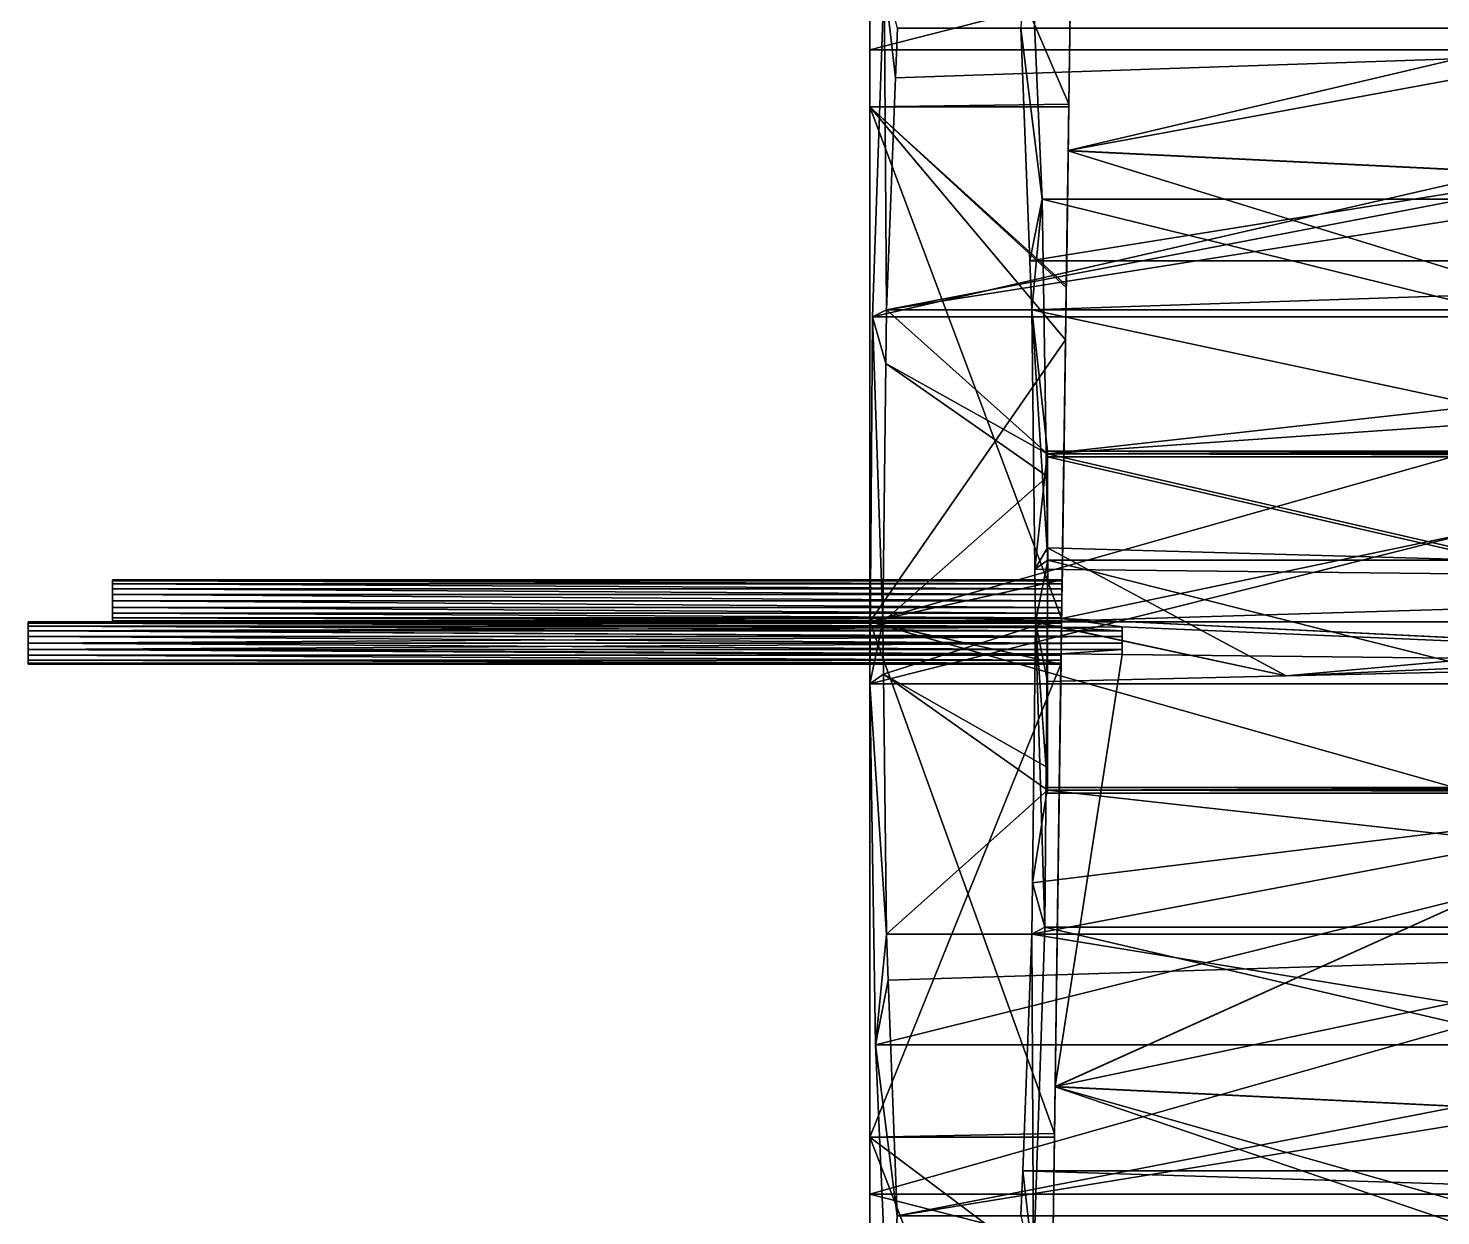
# Model space of a CAD drawing. Header units: metres. Extents: x -8.5 to 13.1, y -13 to 9.
# Drawn here: x -8 to 0.39, y -5.53 to 1.53 of the extents above; entities that cross this region are included whole.
import ezdxf

# ---------------------------------------------------------------- set-up
doc = ezdxf.new("R2010")
doc.units = ezdxf.units.M

msp = doc.modelspace()

# ---------------------------------------------------------------- linework, layer by layer
at = {"layer": 'STL2DXF'}
for points in [[(-3, 1.399, 3.538), (9, 4.466, 5.101), (9, 1.399, 3.538)], [(9, 4.466, 5.101), (-3, 1.399, 3.538), (-3, 4.466, 5.101)], [(9, 1.399, 24.462), (-3, 4.466, 22.899), (-3, 1.399, 24.462)], [(-3, 3.821, 5.989), (-3, 4.466, 5.101), (-3, 1.06, 4.582)], [(-3, 1.399, 3.538), (-3, 1.06, 4.582), (-3, 4.466, 5.101)], [(-3, 1.06, 23.418), (-3, 4.466, 22.899), (-3, 3.821, 22.011)], [(-3, 4.466, 22.899), (-3, 1.06, 23.418), (-3, 1.399, 24.462)], [(-3, 4.466, 22.899), (9, 1.399, 24.462), (9, 4.466, 22.899)], [(-3, 1.06, 4.582), (-1.8165, 1.0761, 4.5902), (-3, 3.821, 5.989)], [(-1.7781, 3.821, 5.989), (-3, 3.821, 5.989), (-1.8165, 1.0761, 4.5902)], [(-1.7781, 3.821, 22.011), (-1.8165, 1.0761, 23.4098), (-3, 3.821, 22.011)], [(-3, 1.06, 23.418), (-3, 3.821, 22.011), (-1.8165, 1.0761, 23.4098)], [(-1.8204, 0.8009, 5.438), (-1.7853, 3.3099, 6.717), (-1.7781, 3.821, 5.989)], [(-1.8204, 0.8009, 5.438), (-1.7781, 3.821, 5.989), (-1.8165, 1.0761, 4.5902)], [(-1.8204, 0.8009, 22.562), (-1.7781, 3.821, 22.011), (-1.7853, 3.3099, 21.283)], [(-1.7781, 3.821, 22.011), (-1.8204, 0.8009, 22.562), (-1.8165, 1.0761, 23.4098)], [(8.9338, 2.7861, 6.717), (-1.7853, 3.3099, 6.717), (-1.8204, 0.8009, 5.438)], [(-1.8204, 0.8009, 22.562), (-1.7853, 3.3099, 21.283), (7, 2.8806, 21.283)], [(7, 2.8806, 21.283), (8.8987, 0.2777, 22.5617), (-1.8204, 0.8009, 22.562)], [(8.8985, 0.2771, 5.438), (8.9338, 2.7861, 6.717), (-1.8204, 0.8009, 5.438)], [(-2.059, 2.411, 19.48), (-2.1016, 1.528, 18.916), (-1.976, 0.512, 20.576)], [(6.69, 0.512, 20.542), (-2.059, 2.411, 19.48), (-1.976, 0.512, 20.576)], [(6.69, 0.512, 20.542), (6.607, 2.411, 19.445), (-2.059, 2.411, 19.48)], [(-2.915, 1.818, 8.156), (-2.983, -0.186, 7.264), (-2.9005, -0.1445, 8.3532)], [(-2.983, -0.186, 7.264), (-2.915, 1.818, 8.156), (5.75, 1.818, 8.121)], [(-2.983, -0.186, 7.264), (5.75, 1.818, 8.121), (5.683, -0.186, 7.229)], [(-2.8471, 1.2338, 9.0552), (-2.8357, 1.528, 9.205), (-2.915, 1.818, 8.156)], [(-2.8471, 1.2338, 9.0552), (-2.915, 1.818, 8.156), (-2.9005, -0.1445, 8.3532)], [(5.8295, 1.5275, 9.1708), (-2.9005, -0.1445, 8.3532), (5.8181, 1.2335, 9.0209)], [(-2.9005, -0.1445, 8.3532), (5.8295, 1.5275, 9.1708), (-2.8471, 1.2338, 9.0552)], [(-2.8357, 1.528, 9.205), (-2.8471, 1.2338, 9.0552), (5.8295, 1.5275, 9.1708)], [(5.8295, 1.528, 9.171), (-2.8357, 1.528, 9.205), (5.8295, 1.5275, 9.1708)], [(-2.1016, 1.528, 18.916), (6.5643, 1.528, 18.881), (-2.0483, 0.1453, 19.621)], [(-2.0483, 0.1453, 19.621), (-1.976, 0.512, 20.576), (-2.1016, 1.528, 18.916)], [(6.6177, 0.145, 19.5861), (-2.0483, 0.1453, 19.621), (6.5643, 1.528, 18.881)], [(9, 1.399, 3.538), (9, -2, 3), (-3, -2, 3)], [(9, 1.399, 3.538), (-3, -2, 3), (-3, 1.399, 3.538)], [(9, -2, 25), (9, 1.399, 24.462), (-3, -2, 25)], [(-3, 1.399, 24.462), (-3, -2, 25), (9, 1.399, 24.462)], [(-3, 1.399, 3.538), (-3, -2, 3), (-3, 1.06, 4.582)], [(-3, 1.06, 23.418), (-3, -2, 23.903), (-3, 1.399, 24.462)], [(-3, -2, 25), (-3, 1.399, 24.462), (-3, -2, 23.903)], [(5.8181, 1.2335, 9.0209), (-2.9005, -0.1445, 8.3532), (5.7653, -0.145, 8.318)], [(-3, 1.06, 4.582), (-1.8167, 1.06, 4.582), (-1.8165, 1.0761, 4.5902)], [(-1.8167, 1.06, 23.418), (-3, 1.06, 23.418), (-1.8165, 1.0761, 23.4098)], [(-1.8167, 1.06, 4.582), (-3, 1.06, 4.582), (-1.86, -1.98, 4.1012)], [(-1.86, -1.98, 4.1012), (-3, 1.06, 4.582), (-3, -2, 4.098)], [(-1.8167, 1.06, 23.418), (-1.8318, 0, 23.586), (-3, 1.06, 23.418)], [(-1.8364, -0.3227, 23.6372), (-3, 1.06, 23.418), (-1.832, -0.012, 23.5879)], [(-1.832, -0.012, 23.5879), (-3, 1.06, 23.418), (-1.8318, 0, 23.586)], [(-3, 1.06, 23.418), (-1.8364, -0.3227, 23.6372), (-3, -2, 23.903)], [(-3, -2, 4.098), (-3, 1.06, 4.582), (-3, -2, 3)], [(-1.86, -1.9796, 4.9981), (-1.8204, 0.8008, 5.438), (-1.8167, 1.06, 4.582)], [(-1.86, -1.98, 4.1012), (-1.86, -1.9796, 4.9981), (-1.8167, 1.06, 4.582)], [(-1.8167, 1.06, 23.418), (-1.8204, 0.8002, 22.5621), (-1.8318, 0, 23.586)], [(-1.8204, 0.8008, 5.438), (-1.8204, 0.8009, 5.438), (-1.8165, 1.0761, 4.5902)], [(-1.8165, 1.0761, 4.5902), (-1.8167, 1.06, 4.582), (-1.8204, 0.8008, 5.438)], [(-1.8204, 0.8008, 22.562), (-1.8165, 1.0761, 23.4098), (-1.8204, 0.8009, 22.562)], [(-1.8165, 1.0761, 23.4098), (-1.8204, 0.8008, 22.562), (-1.8167, 1.06, 23.418)], [(-1.8204, 0.8008, 22.562), (-1.8204, 0.8002, 22.5621), (-1.8167, 1.06, 23.418)], [(-1.8204, 0.8008, 5.438), (-1.86, -1.9796, 4.9981), (8.8985, 0.2771, 5.438)], [(-1.8204, 0.8002, 22.5621), (8.86, -2.5024, 23.0029), (-1.86, -1.98, 23.003)], [(-1.8204, 0.8002, 22.5621), (-1.86, -1.98, 23.003), (-1.8585, -1.875, 23)], [(-1.8585, -1.875, 23), (-1.8579, -1.836, 23.006), (-1.8204, 0.8002, 22.5621)], [(-1.8579, -1.836, 23.006), (-1.8575, -1.802, 23.024), (-1.8204, 0.8002, 22.5621)], [(-1.8204, 0.8002, 22.5621), (-1.8575, -1.802, 23.024), (-1.8571, -1.774, 23.052)], [(-1.8204, 0.8002, 22.5621), (-1.8571, -1.774, 23.052), (-1.8568, -1.756, 23.086)], [(-1.8204, 0.8002, 22.5621), (-1.8568, -1.756, 23.086), (-1.8567, -1.75, 23.125)], [(-1.8204, 0.8002, 22.5621), (-1.8567, -1.75, 23.125), (-1.8364, -0.3227, 23.6372)], [(-1.8364, -0.3227, 23.6372), (-1.832, -0.012, 23.5879), (-1.8204, 0.8002, 22.5621)], [(-1.8318, 0, 23.586), (-1.8204, 0.8002, 22.5621), (-1.832, -0.012, 23.5879)], [(-1.8204, 0.8009, 5.438), (-1.8204, 0.8008, 5.438), (8.8985, 0.2771, 5.438)], [(8.8987, 0.2771, 22.562), (-1.8204, 0.8009, 22.562), (8.8987, 0.2777, 22.5617)], [(-1.8204, 0.8009, 22.562), (8.8987, 0.2771, 22.562), (-1.8204, 0.8008, 22.562)], [(-1.8204, 0.8008, 22.562), (8.8987, 0.2771, 22.562), (-1.8204, 0.8002, 22.5621)], [(8.86, -2.5024, 23.0029), (-1.8204, 0.8002, 22.5621), (8.8987, 0.2771, 22.562)], [(-2.037, -0.145, 19.769), (-1.976, 0.512, 20.576), (-2.0483, 0.1453, 19.621)], [(-1.941, -1.633, 21.032), (-1.976, 0.512, 20.576), (-2.037, -0.1454, 19.7691)], [(-2.037, -0.145, 19.769), (-2.037, -0.1454, 19.7691), (-1.976, 0.512, 20.576)], [(-1.976, 0.512, 20.576), (6.724, -1.633, 20.997), (6.69, 0.512, 20.542)], [(6.724, -1.633, 20.997), (-1.976, 0.512, 20.576), (-1.941, -1.633, 21.032)], [(8.8987, 0.2765, 5.4379), (8.8985, 0.2771, 5.438), (-1.86, -1.9796, 4.9981)], [(8.8987, 0.2765, 5.4379), (-1.86, -1.9796, 4.9981), (3.6743, -2.25, 4.998)], [(-2.037, -0.145, 19.769), (-2.0483, 0.1453, 19.621), (6.6177, 0.145, 19.5861)], [(6.6288, -0.145, 19.734), (-2.037, -0.145, 19.769), (6.6177, 0.145, 19.5861)], [(-2.9006, -0.145, 8.353), (-2.9005, -0.1445, 8.3532), (-2.983, -0.186, 7.264)], [(-2.9006, -0.145, 8.353), (-2.983, -0.186, 7.264), (-2.9045, -0.4643, 8.3024)], [(-2.9045, -0.4643, 8.3024), (-1.943, -1, 8.2136), (-2.9006, -0.145, 8.353)], [(-2.9006, -0.145, 8.353), (5.7653, -0.145, 8.318), (-2.9005, -0.1445, 8.3532)], [(-2.9006, -0.145, 8.353), (-1.943, -1, 8.2136), (5.7653, -0.145, 8.318)], [(-2.037, -0.145, 19.769), (1.8953, -0.9846, 19.8862), (-2.037, -0.1454, 19.7691)], [(-2.037, -0.145, 19.769), (6.6288, -0.145, 19.734), (1.8953, -0.9846, 19.8862)], [(-2.0182, -1.6865, 20.0125), (-1.941, -1.633, 21.032), (-2.037, -0.1454, 19.7691)], [(-2.037, -0.1454, 19.7691), (1.8953, -0.9846, 19.8862), (-1.943, -0.9844, 19.9012)], [(-2.037, -0.1454, 19.7691), (-1.943, -0.9844, 19.9012), (-2.0182, -1.6865, 20.0125)], [(5.7615, -0.4642, 8.2674), (5.7653, -0.145, 8.318), (-1.943, -1, 8.2136)], [(-2.983, -0.186, 7.264), (-3, -2.367, 7.034), (-2.9226, -2, 8.059)], [(-2.983, -0.186, 7.264), (5.683, -0.186, 7.229), (-3, -2.367, 7.034)], [(5.683, -0.186, 7.229), (5.665, -2.367, 7), (-3, -2.367, 7.034)], [(-2.983, -0.186, 7.264), (-2.9226, -2, 8.059), (-2.9045, -0.4643, 8.3024)], [(-3, -2, 23.903), (-1.8364, -0.3227, 23.6372), (-1.8567, -1.75, 23.8634)], [(-1.8567, -1.75, 23.8634), (-1.8364, -0.3227, 23.6372), (-1.8575, -1.802, 23.226)], [(-1.8575, -1.802, 23.226), (-1.8364, -0.3227, 23.6372), (-1.8571, -1.774, 23.198)], [(-1.8571, -1.774, 23.198), (-1.8364, -0.3227, 23.6372), (-1.8568, -1.756, 23.164)], [(-1.8568, -1.756, 23.164), (-1.8364, -0.3227, 23.6372), (-1.8567, -1.75, 23.125)], [(-2.9045, -0.4643, 8.3024), (-2.9226, -2, 8.059), (-1.943, -1.1361, 8.192)], [(-1.943, -1, 8.2136), (-2.9045, -0.4643, 8.3024), (-1.943, -1.1361, 8.192)], [(5.7542, -1, 8.1825), (5.7615, -0.4642, 8.2674), (-1.943, -1, 8.2136)], [(-1.943, -1.5594, 19.9921), (-2.0182, -1.6865, 20.0125), (-1.943, -0.9844, 19.9012)], [(-1.943, -0.9844, 19.9012), (-1.943, -1, 18.983), (-1.943, -1.5594, 19.9921)], [(-1.943, -0.9844, 19.9012), (1.8953, -0.9846, 19.8862), (-1.943, -1, 18.983)], [(6.724, -1, 18.983), (-1.943, -1, 18.983), (1.8953, -0.9846, 19.8862)], [(-1.943, -1, 18.983), (-1.943, -1.018, 17.983), (-1.943, -3.017, 18.018)], [(-1.943, -1, 18.983), (-1.943, -3.017, 18.018), (-1.943, -3, 19.017)], [(-1.943, -3, 19.017), (-1.943, -2.3527, 20.006), (-1.943, -1, 18.983)], [(-1.943, -1.5594, 19.9921), (-1.943, -1, 18.983), (-1.943, -2.3527, 20.006)], [(-1.943, -1.018, 17.983), (-1.943, -1, 18.983), (6.724, -1.018, 17.983)], [(6.724, -1, 18.983), (6.724, -1.018, 17.983), (-1.943, -1, 18.983)], [(6.724, -1, 10), (-1.943, -1, 10), (6.724, -3, 10)], [(6.724, -1, 10), (6.724, -1, 9), (-1.943, -1, 10)], [(-1.943, -1, 8.2136), (-1.943, -1, 9), (5.7542, -1, 8.1825)], [(6.724, -3, 10), (-1.943, -1, 10), (-1.943, -3, 10)], [(6.724, -1, 9), (-1.943, -1, 9), (-1.943, -1, 10)], [(-1.943, -1, 10), (-1.943, -1, 9), (-1.943, -3, 9)], [(-1.943, -1, 10), (-1.943, -3, 9), (-1.943, -3, 10)], [(-1.943, -1.1361, 8.192), (-1.943, -2, 8.055), (-1.943, -1, 9)], [(-1.943, -1, 8.2136), (-1.943, -1.1361, 8.192), (-1.943, -1, 9)], [(-1.943, -3, 9), (-1.943, -1, 9), (-1.943, -2, 8.055)], [(6.724, -1, 9), (5.7542, -1, 8.1825), (-1.943, -1, 9)], [(-1.943, -1.018, 17.983), (6.724, -1.018, 17.983), (6.724, -3.017, 18.018)], [(-1.943, -3.017, 18.018), (-1.943, -1.018, 17.983), (6.724, -3.017, 18.018)], [(-1.943, -2, 8.055), (-1.943, -1.1361, 8.192), (-2.9226, -2, 8.059)], [(-2.0182, -1.6865, 20.0125), (-1.943, -1.5594, 19.9921), (5.5712, -1.7691, 19.9958)], [(5.5712, -1.7691, 19.9958), (-1.943, -1.5594, 19.9921), (-0.525, -2.32, 20.0054)], [(-1.943, -2.3527, 20.006), (-0.525, -2.32, 20.0054), (-1.943, -1.5594, 19.9921)], [(-1.941, -1.633, 21.032), (-2.0182, -1.6865, 20.0125), (-2.0146, -2, 20.062)], [(-1.941, -1.633, 21.032), (-2.0146, -2, 20.062), (-2.0146, -2.0005, 20.0619)], [(-1.941, -1.633, 21.032), (-2.0146, -2.0005, 20.0619), (-1.959, -3.814, 20.803)], [(-1.941, -1.633, 21.032), (-1.959, -3.814, 20.803), (6.707, -3.814, 20.768)], [(-1.941, -1.633, 21.032), (6.707, -3.814, 20.768), (6.724, -1.633, 20.997)], [(-7.5, -1.976, 23.052), (-7.5, -1.756, 23.164), (-7.5, -1.75, 23.125)], [(-7.5, -1.976, 23.052), (-7.5, -1.75, 23.125), (-7.5, -1.756, 23.086)], [(-1.8568, -1.756, 23.164), (-7.5, -1.75, 23.125), (-7.5, -1.756, 23.164)], [(-7.5, -1.756, 23.086), (-7.5, -1.75, 23.125), (-1.8568, -1.756, 23.086)], [(-1.8567, -1.75, 23.125), (-1.8568, -1.756, 23.086), (-7.5, -1.75, 23.125)], [(-7.5, -1.75, 23.125), (-1.8568, -1.756, 23.164), (-1.8567, -1.75, 23.125)], [(-7.5, -1.976, 23.052), (-7.5, -1.774, 23.198), (-7.5, -1.756, 23.164)], [(-7.5, -1.976, 23.052), (-7.5, -1.756, 23.086), (-7.5, -1.774, 23.052)], [(-7.5, -1.774, 23.198), (-1.8571, -1.774, 23.198), (-7.5, -1.756, 23.164)], [(-1.8568, -1.756, 23.086), (-1.8571, -1.774, 23.052), (-7.5, -1.756, 23.086)], [(-1.8568, -1.756, 23.164), (-7.5, -1.756, 23.164), (-1.8571, -1.774, 23.198)], [(-1.8571, -1.774, 23.052), (-7.5, -1.774, 23.052), (-7.5, -1.756, 23.086)], [(-1.8567, -1.75, 23.8634), (-1.86, -1.98, 23.8998), (-3, -2, 23.903)], [(-2.0182, -1.6865, 20.0125), (5.5712, -1.7691, 19.9958), (-2.0146, -2, 20.062)], [(-1.86, -1.98, 23.8998), (-1.8567, -1.75, 23.8634), (-1.8585, -1.875, 23.25)], [(-1.8579, -1.836, 23.244), (-1.8585, -1.875, 23.25), (-1.8567, -1.75, 23.8634)], [(-1.8579, -1.836, 23.244), (-1.8567, -1.75, 23.8634), (-1.8575, -1.802, 23.226)], [(-7.5, -1.976, 23.052), (-7.5, -1.774, 23.052), (-7.5, -1.802, 23.024)], [(-7.5, -1.802, 23.226), (-7.5, -1.774, 23.198), (-7.5, -1.976, 23.052)], [(-7.5, -1.802, 23.226), (-1.8575, -1.802, 23.226), (-7.5, -1.774, 23.198)], [(-7.5, -1.802, 23.024), (-7.5, -1.774, 23.052), (-1.8575, -1.802, 23.024)], [(-7.5, -1.774, 23.052), (-1.8571, -1.774, 23.052), (-1.8575, -1.802, 23.024)], [(-1.8571, -1.774, 23.198), (-7.5, -1.774, 23.198), (-1.8575, -1.802, 23.226)], [(-7.5, -1.976, 23.052), (-7.5, -1.836, 23.244), (-7.5, -1.802, 23.226)], [(-7.5, -1.836, 23.006), (-7.5, -1.875, 23), (-7.5, -1.802, 23.024)], [(-7.5, -1.802, 23.024), (-7.5, -1.875, 23), (-7.5, -1.914, 23.006)], [(-7.5, -1.802, 23.024), (-7.5, -1.914, 23.006), (-7.5, -1.948, 23.024)], [(-7.5, -1.802, 23.024), (-7.5, -1.948, 23.024), (-7.5, -1.976, 23.052)], [(-1.8575, -1.802, 23.024), (-1.8579, -1.836, 23.006), (-7.5, -1.802, 23.024)], [(-1.8575, -1.802, 23.226), (-7.5, -1.802, 23.226), (-1.8579, -1.836, 23.244)], [(-7.5, -1.836, 23.244), (-1.8579, -1.836, 23.244), (-7.5, -1.802, 23.226)], [(-7.5, -1.836, 23.006), (-7.5, -1.802, 23.024), (-1.8579, -1.836, 23.006)], [(-7.5, -1.976, 23.052), (-7.5, -1.875, 23.25), (-7.5, -1.836, 23.244)], [(-7.5, -1.875, 23.25), (-1.8585, -1.875, 23.25), (-7.5, -1.836, 23.244)], [(-7.5, -1.875, 23), (-7.5, -1.836, 23.006), (-1.8585, -1.875, 23)], [(-1.8579, -1.836, 23.244), (-7.5, -1.836, 23.244), (-1.8585, -1.875, 23.25)], [(-1.8579, -1.836, 23.006), (-1.8585, -1.875, 23), (-7.5, -1.836, 23.006)], [(-2.0146, -2, 20.062), (5.5712, -1.7691, 19.9958), (6.6508, -2, 20.028)], [(-0.525, -2.32, 20.0054), (6.6487, -2.1602, 20.0026), (5.5712, -1.7691, 19.9958)], [(-7.5, -1.976, 23.052), (-7.5, -1.914, 23.244), (-7.5, -1.875, 23.25)], [(-1.8585, -1.875, 23.25), (-7.5, -1.875, 23.25), (-1.8591, -1.914, 23.244)], [(-1.8591, -1.914, 23.244), (-7.5, -1.875, 23.25), (-7.5, -1.914, 23.244)], [(-1.8591, -1.914, 23.006), (-7.5, -1.914, 23.006), (-7.5, -1.875, 23)], [(-1.8585, -1.875, 23), (-1.8591, -1.914, 23.006), (-7.5, -1.875, 23)], [(-7.5, -1.976, 23.052), (-7.5, -1.948, 23.226), (-7.5, -1.914, 23.244)], [(-1.8595, -1.948, 23.226), (-7.5, -1.914, 23.244), (-7.5, -1.948, 23.226)], [(-7.5, -1.914, 23.244), (-1.8595, -1.948, 23.226), (-1.8591, -1.914, 23.244)], [(-7.5, -1.948, 23.024), (-7.5, -1.914, 23.006), (-1.8595, -1.948, 23.024)], [(-1.8591, -1.914, 23.006), (-1.8595, -1.948, 23.024), (-7.5, -1.914, 23.006)], [(-1.8585, -1.875, 23.25), (-1.8591, -1.914, 23.244), (-1.86, -1.98, 23.8998)], [(-1.8591, -1.914, 23.006), (-1.8585, -1.875, 23), (-1.86, -1.98, 23.003)], [(-1.8591, -1.914, 23.244), (-1.8595, -1.948, 23.226), (-1.86, -1.98, 23.8998)], [(-1.8591, -1.914, 23.006), (-1.86, -1.98, 23.003), (-1.8595, -1.948, 23.024)], [(-8, -2.244, 4.886), (-8, -2.006, 4.964), (-8, -2, 4.925)], [(-8, -2.244, 4.886), (-8, -2, 4.925), (-8, -2.006, 4.886)], [(-1.8604, -2.006, 4.964), (-8, -2, 4.925), (-8, -2.006, 4.964)], [(-8, -2, 4.925), (-1.8604, -2.006, 4.964), (-1.8603, -2, 4.925)], [(-8, -2, 4.925), (-1.8603, -2, 4.925), (-1.8604, -2.006, 4.886)], [(-8, -2.006, 4.886), (-8, -2, 4.925), (-1.8604, -2.006, 4.886)], [(-8, -2.244, 4.886), (-8, -2.024, 4.998), (-8, -2.006, 4.964)], [(-8, -2.244, 4.886), (-8, -2.006, 4.886), (-8, -2.024, 4.852)], [(-8, -2.024, 4.998), (-1.8606, -2.024, 4.998), (-8, -2.006, 4.964)], [(-8, -2.024, 4.852), (-8, -2.006, 4.886), (-1.8606, -2.024, 4.852)], [(-1.8604, -2.006, 4.886), (-1.8606, -2.024, 4.852), (-8, -2.006, 4.886)], [(-1.8604, -2.006, 4.964), (-8, -2.006, 4.964), (-1.8606, -2.024, 4.998)], [(-7.5, -1.976, 23.052), (-7.5, -1.976, 23.198), (-7.5, -1.948, 23.226)], [(-1.8595, -1.948, 23.226), (-7.5, -1.948, 23.226), (-1.8599, -1.976, 23.198)], [(-7.5, -1.976, 23.198), (-1.8599, -1.976, 23.198), (-7.5, -1.948, 23.226)], [(-7.5, -1.976, 23.052), (-7.5, -1.948, 23.024), (-1.8599, -1.976, 23.052)], [(-1.8595, -1.948, 23.024), (-1.8599, -1.976, 23.052), (-7.5, -1.948, 23.024)], [(-7.5, -1.994, 23.086), (-7.5, -2, 23.125), (-7.5, -1.976, 23.052)], [(-7.5, -2, 23.125), (-7.5, -1.994, 23.164), (-7.5, -1.976, 23.052)], [(-7.5, -1.976, 23.052), (-7.5, -1.994, 23.164), (-7.5, -1.976, 23.198)], [(-1.8599, -1.976, 23.198), (-7.5, -1.976, 23.198), (-1.86, -1.98, 23.1904)], [(-1.8599, -1.976, 23.052), (-1.86, -1.98, 23.0596), (-7.5, -1.976, 23.052)], [(-7.5, -1.976, 23.052), (-1.86, -1.98, 23.0596), (-1.8602, -1.994, 23.086)], [(-1.86, -1.98, 23.1904), (-7.5, -1.976, 23.198), (-1.8602, -1.994, 23.164)], [(-7.5, -1.994, 23.164), (-1.8602, -1.994, 23.164), (-7.5, -1.976, 23.198)], [(-1.8602, -1.994, 23.086), (-7.5, -1.994, 23.086), (-7.5, -1.976, 23.052)], [(-7.5, -2, 23.125), (-7.5, -1.994, 23.086), (-1.8603, -2, 23.125)], [(-1.8603, -2, 23.125), (-7.5, -1.994, 23.164), (-7.5, -2, 23.125)], [(-1.8602, -1.994, 23.086), (-1.8603, -2, 23.125), (-7.5, -1.994, 23.086)], [(-1.8602, -1.994, 23.164), (-7.5, -1.994, 23.164), (-1.8603, -2, 23.125)], [(-3, -2, 4.098), (-1.8603, -2, 4.098), (-1.86, -1.98, 4.1012)], [(-1.8603, -2, 23.903), (-3, -2, 23.903), (-1.86, -1.98, 23.8998)], [(-3, -2, 4.098), (-3, -5.06, 4.582), (-1.8638, -2.25, 4.1375)], [(-3, -2, 3), (9, -5.399, 3.538), (-3, -5.399, 3.538)], [(9, -5.399, 3.538), (-3, -2, 3), (9, -2, 3)], [(-1.8603, -2, 4.098), (-3, -2, 4.098), (-1.8638, -2.25, 4.1375)], [(-1.8603, -2, 23.903), (-1.9026, -5.0398, 23.4212), (-3, -2, 23.903)], [(9, -2, 25), (-3, -2, 25), (-3, -5.399, 24.462)], [(-3, -5.06, 23.418), (-3, -2, 23.903), (-1.9026, -5.0398, 23.4212)], [(-3, -5.399, 3.538), (-3, -5.06, 4.582), (-3, -2, 3)], [(-3, -2, 4.098), (-3, -2, 3), (-3, -5.06, 4.582)], [(-3, -2, 23.903), (-3, -5.06, 23.418), (-3, -5.399, 24.462)], [(-3, -5.399, 24.462), (-3, -2, 25), (-3, -2, 23.903)], [(-3, -5.399, 24.462), (9, -5.399, 24.462), (9, -2, 25)], [(-2.9188, -2.3107, 8.1082), (-2.9226, -2, 8.059), (-3, -2.367, 7.034)], [(-2.9188, -2.3107, 8.1082), (-1.943, -2, 8.055), (-2.9226, -2, 8.059)], [(-1.943, -2, 8.055), (-2.9188, -2.3107, 8.1082), (-1.943, -2.8639, 8.192)], [(-2.0336, -3.5499, 19.8172), (-1.959, -3.814, 20.803), (-2.0146, -2.0005, 20.0619)], [(-2.0336, -3.5499, 19.8172), (-2.0146, -2.0005, 20.0619), (-1.943, -2.984, 19.9062)], [(-2.0146, -2.0005, 20.0619), (-2.0146, -2, 20.062), (-0.525, -2.32, 20.0054)], [(-2.0146, -2, 20.062), (6.6508, -2, 20.028), (-0.525, -2.32, 20.0054)], [(-1.943, -2.984, 19.9062), (-2.0146, -2.0005, 20.0619), (-1.943, -2.3527, 20.006)], [(-2.0146, -2.0005, 20.0619), (-0.525, -2.32, 20.0054), (-1.943, -2.3527, 20.006)], [(-1.943, -2.8639, 8.192), (-1.943, -3, 9), (-1.943, -2, 8.055)], [(-1.86, -1.98, 23.0596), (-1.86, -1.98, 23.04), (-1.9026, -5.0398, 23.4212)], [(-1.8602, -1.994, 23.164), (-1.9026, -5.0398, 23.4212), (-1.86, -1.98, 23.1904)], [(-1.9026, -5.0398, 23.4212), (-1.8603, -2, 23.903), (-1.86, -1.98, 23.1904)], [(-1.86, -1.98, 23.0596), (-1.9026, -5.0398, 23.4212), (-1.8602, -1.994, 23.086)], [(-1.86, -1.98, 23.04), (-1.86, -1.9801, 23.003), (-1.9026, -5.0398, 23.4212)], [(-1.8987, -4.7608, 22.562), (-1.9026, -5.0398, 23.4212), (-1.86, -1.9801, 23.003)], [(-1.8603, -2, 23.125), (-1.9026, -5.0398, 23.4212), (-1.8602, -1.994, 23.164)], [(-1.8602, -1.994, 23.086), (-1.9026, -5.0398, 23.4212), (-1.8603, -2, 23.125)], [(-1.8987, -4.7608, 22.562), (-1.86, -1.9801, 23.003), (8.86, -2.503, 23.003)], [(-1.8603, -2, 4.098), (-1.8638, -2.25, 4.1375), (-1.862, -2.125, 4.8)], [(-1.862, -2.125, 4.8), (-1.8615, -2.086, 4.806), (-1.8603, -2, 4.098)], [(-1.86, -1.98, 4.1012), (-1.8603, -2, 4.098), (-1.8615, -2.086, 4.806)], [(-1.86, -1.98, 4.1012), (-1.8615, -2.086, 4.806), (-1.861, -2.052, 4.824)], [(-1.8606, -2.024, 4.852), (-1.86, -1.98, 4.1012), (-1.861, -2.052, 4.824)], [(-1.86, -1.9801, 4.998), (-1.8606, -2.024, 4.998), (-1.8607, -2.0323, 5.0063)], [(-1.86, -1.9801, 4.998), (-1.8607, -2.0323, 5.0063), (-1.5, -2.0289, 5.0029)], [(-1.86, -1.98, 4.1012), (-1.8606, -2.024, 4.852), (-1.8604, -2.006, 4.886)], [(-1.8606, -2.024, 4.998), (-1.86, -1.9801, 4.998), (-1.8604, -2.006, 4.964)], [(-1.8604, -2.006, 4.886), (-1.8603, -2, 4.925), (-1.86, -1.98, 4.1012)], [(-1.8603, -2, 4.925), (-1.8604, -2.006, 4.964), (-1.86, -1.9801, 4.998)], [(-1.86, -1.9801, 4.998), (-1.86, -1.98, 4.998), (-1.8603, -2, 4.925)], [(-1.86, -1.98, 4.1012), (-1.8603, -2, 4.925), (-1.86, -1.98, 4.998)], [(-1.86, -1.98, 23.8998), (-1.86, -1.98, 23.1904), (-1.8603, -2, 23.903)], [(-1.8595, -1.948, 23.226), (-1.8599, -1.976, 23.198), (-1.86, -1.98, 23.8998)], [(-1.8599, -1.976, 23.052), (-1.8595, -1.948, 23.024), (-1.86, -1.98, 23.04)], [(-1.86, -1.98, 23.04), (-1.8595, -1.948, 23.024), (-1.86, -1.98, 23.003)], [(-1.86, -1.98, 23.8998), (-1.8599, -1.976, 23.198), (-1.86, -1.98, 23.1904)], [(-1.86, -1.98, 23.0596), (-1.8599, -1.976, 23.052), (-1.86, -1.98, 23.04)], [(-1.86, -1.98, 4.998), (-1.86, -1.9796, 4.9981), (-1.86, -1.98, 4.1012)], [(-1.86, -1.9796, 4.9981), (-1.86, -1.98, 4.998), (3.6743, -2.25, 4.998)], [(-1.86, -1.9801, 4.998), (3.6743, -2.25, 4.998), (-1.86, -1.98, 4.998)], [(-1.86, -1.98, 23.003), (-1.86, -1.9801, 23.003), (-1.86, -1.98, 23.04)], [(-1.86, -1.98, 23.003), (8.86, -2.5024, 23.0029), (-1.86, -1.9801, 23.003)], [(3.6743, -2.25, 4.998), (-1.86, -1.9801, 4.998), (-1.5, -2.0289, 5.0029)], [(8.86, -2.5029, 23.003), (8.86, -2.503, 23.003), (-1.86, -1.9801, 23.003)], [(8.86, -2.5029, 23.003), (-1.86, -1.9801, 23.003), (8.86, -2.5024, 23.0029)], [(6.6487, -2.1602, 20.0026), (-0.525, -2.32, 20.0054), (6.6508, -2, 20.028)], [(-8, -2.244, 4.886), (-8, -2.052, 5.026), (-8, -2.024, 4.998)], [(-8, -2.024, 4.852), (-8, -2.052, 4.824), (-8, -2.198, 4.824)], [(-8, -2.024, 4.852), (-8, -2.198, 4.824), (-8, -2.226, 4.852)], [(-8, -2.024, 4.852), (-8, -2.226, 4.852), (-8, -2.244, 4.886)], [(-1.8606, -2.024, 4.998), (-8, -2.024, 4.998), (-1.8607, -2.0323, 5.0063)], [(-8, -2.052, 4.824), (-8, -2.024, 4.852), (-1.861, -2.052, 4.824)], [(-8, -2.052, 5.026), (-1.8607, -2.0323, 5.0063), (-8, -2.024, 4.998)], [(-1.8606, -2.024, 4.852), (-1.861, -2.052, 4.824), (-8, -2.024, 4.852)], [(-1.5, -2.052, 5.026), (-1.8607, -2.0323, 5.0063), (-8, -2.052, 5.026)], [(-8, -2.244, 4.886), (-8, -2.086, 5.044), (-8, -2.052, 5.026)], [(-8, -2.086, 4.806), (-8, -2.125, 4.8), (-8, -2.052, 4.824)], [(-8, -2.125, 4.8), (-8, -2.164, 4.806), (-8, -2.052, 4.824)], [(-8, -2.164, 4.806), (-8, -2.198, 4.824), (-8, -2.052, 4.824)], [(-1.5, -2.052, 5.026), (-8, -2.052, 5.026), (-1.5, -2.086, 5.044)], [(-8, -2.086, 4.806), (-8, -2.052, 4.824), (-1.8615, -2.086, 4.806)], [(-1.861, -2.052, 4.824), (-1.8615, -2.086, 4.806), (-8, -2.052, 4.824)], [(-1.5, -2.086, 5.044), (-8, -2.052, 5.026), (-8, -2.086, 5.044)], [(-8, -2.244, 4.886), (-8, -2.125, 5.05), (-8, -2.086, 5.044)], [(-8, -2.125, 4.8), (-8, -2.086, 4.806), (-1.862, -2.125, 4.8)], [(-8, -2.125, 5.05), (-1.5, -2.125, 5.05), (-1.5, -2.086, 5.044)], [(-1.8615, -2.086, 4.806), (-1.862, -2.125, 4.8), (-8, -2.086, 4.806)], [(-8, -2.086, 5.044), (-8, -2.125, 5.05), (-1.5, -2.086, 5.044)], [(-1.8607, -2.0323, 5.0063), (-1.5, -2.052, 5.026), (-1.5, -2.0289, 5.0029)], [(-1.5, -2.1927, 5.0288), (3.6743, -2.25, 4.998), (-1.5, -2.0289, 5.0029)], [(-1.5, -2.0289, 5.0029), (-1.5, -2.052, 5.026), (-1.5, -2.1927, 5.0288)], [(-1.5, -2.164, 5.044), (-1.5, -2.1927, 5.0288), (-1.5, -2.052, 5.026)], [(-1.5, -2.125, 5.05), (-1.5, -2.164, 5.044), (-1.5, -2.052, 5.026)], [(-1.5, -2.125, 5.05), (-1.5, -2.052, 5.026), (-1.5, -2.086, 5.044)], [(-8, -2.244, 4.886), (-8, -2.164, 5.044), (-8, -2.125, 5.05)], [(-8, -2.164, 5.044), (-1.5, -2.164, 5.044), (-1.5, -2.125, 5.05)], [(-1.5, -2.125, 5.05), (-8, -2.125, 5.05), (-8, -2.164, 5.044)], [(-1.862, -2.125, 4.8), (-1.8626, -2.164, 4.806), (-8, -2.125, 4.8)], [(-8, -2.164, 4.806), (-8, -2.125, 4.8), (-1.8626, -2.164, 4.806)], [(-8, -2.244, 4.886), (-8, -2.198, 5.026), (-8, -2.164, 5.044)], [(-8, -2.164, 5.044), (-1.8629, -2.1886, 5.031), (-1.5, -2.164, 5.044)], [(-1.863, -2.198, 5.026), (-1.8629, -2.1886, 5.031), (-8, -2.164, 5.044)], [(-1.863, -2.198, 5.026), (-8, -2.164, 5.044), (-8, -2.198, 5.026)], [(-8, -2.198, 4.824), (-8, -2.164, 4.806), (-1.863, -2.198, 4.824)], [(-1.8626, -2.164, 4.806), (-1.863, -2.198, 4.824), (-8, -2.164, 4.806)], [(-1.862, -2.125, 4.8), (-1.8638, -2.25, 4.1375), (-1.8626, -2.164, 4.806)], [(-1.863, -2.198, 4.824), (-1.8626, -2.164, 4.806), (-1.8638, -2.25, 4.1375)], [(-1.5, -2.1927, 5.0288), (-1.5, -2.164, 5.044), (-1.8629, -2.1886, 5.031)], [(-8, -2.244, 4.886), (-8, -2.226, 4.998), (-8, -2.198, 5.026)], [(-8, -2.198, 5.026), (-1.8634, -2.226, 4.998), (-1.863, -2.198, 5.026)], [(-1.863, -2.198, 4.824), (-1.8634, -2.226, 4.852), (-8, -2.198, 4.824)], [(-8, -2.226, 4.998), (-1.8634, -2.226, 4.998), (-8, -2.198, 5.026)], [(-8, -2.226, 4.852), (-8, -2.198, 4.824), (-1.8634, -2.226, 4.852)], [(-8, -2.244, 4.964), (-8, -2.226, 4.998), (-8, -2.25, 4.925)], [(-8, -2.244, 4.886), (-8, -2.25, 4.925), (-8, -2.226, 4.998)], [(-8, -2.244, 4.886), (-8, -2.226, 4.852), (-1.8637, -2.244, 4.886)], [(-1.8634, -2.226, 4.998), (-8, -2.226, 4.998), (-1.8637, -2.244, 4.964)], [(-1.8634, -2.226, 4.852), (-1.8637, -2.244, 4.886), (-8, -2.226, 4.852)], [(-8, -2.244, 4.964), (-1.8637, -2.244, 4.964), (-8, -2.226, 4.998)], [(-8, -2.25, 4.925), (-8, -2.244, 4.886), (-1.8638, -2.25, 4.925)], [(-1.8637, -2.244, 4.964), (-8, -2.244, 4.964), (-1.8638, -2.25, 4.925)], [(-1.8637, -2.244, 4.886), (-1.8638, -2.25, 4.925), (-8, -2.244, 4.886)], [(-8, -2.25, 4.925), (-1.8638, -2.25, 4.925), (-8, -2.244, 4.964)], [(-1.9026, -5.0398, 4.5788), (-1.8638, -2.25, 4.1375), (-3, -5.06, 4.582)], [(-1.8634, -2.226, 4.852), (-1.863, -2.198, 4.824), (-1.9026, -5.0398, 4.5788)], [(-1.8638, -2.25, 4.1375), (-1.9026, -5.0398, 4.5788), (-1.863, -2.198, 4.824)], [(-1.8637, -2.244, 4.886), (-1.8634, -2.226, 4.852), (-1.9026, -5.0398, 4.5788)], [(-1.8637, -2.244, 4.886), (-1.9026, -5.0398, 4.5788), (-1.8638, -2.25, 4.925)], [(-1.8987, -4.7608, 5.438), (-1.8638, -2.25, 4.925), (-1.9026, -5.0398, 4.5788)], [(-1.8629, -2.1886, 5.031), (-1.863, -2.198, 5.026), (-1.8987, -4.7608, 5.438)], [(-1.8987, -4.7608, 5.438), (-1.5, -2.1927, 5.0288), (-1.8629, -2.1886, 5.031)], [(-1.5, -2.1927, 5.0288), (-1.8987, -4.7608, 5.438), (3.6743, -2.25, 4.998)], [(-1.863, -2.198, 5.026), (-1.8634, -2.226, 4.998), (-1.8987, -4.7608, 5.438)], [(-1.8637, -2.244, 4.964), (-1.8987, -4.7608, 5.438), (-1.8634, -2.226, 4.998)], [(-1.8987, -4.7608, 5.438), (-1.8637, -2.244, 4.964), (-1.8638, -2.25, 4.925)], [(8.8204, -5.2839, 5.438), (3.6743, -2.25, 4.998), (-1.8987, -4.7611, 5.438)], [(-1.8987, -4.7608, 5.438), (-1.8987, -4.7611, 5.438), (3.6743, -2.25, 4.998)], [(-2.9188, -2.3107, 8.1082), (-3, -2.367, 7.034), (-2.9006, -3.855, 8.353)], [(-1.943, -2.8639, 8.192), (-2.9188, -2.3107, 8.1082), (-1.943, -3, 8.2136)], [(-2.9006, -3.855, 8.353), (-1.943, -3, 8.2136), (-2.9188, -2.3107, 8.1082)], [(-3, -2.367, 7.034), (-2.966, -4.512, 7.49), (-2.9006, -3.855, 8.353)], [(-2.966, -4.512, 7.49), (-3, -2.367, 7.034), (5.665, -2.367, 7)], [(5.665, -2.367, 7), (5.7, -4.512, 7.455), (-2.966, -4.512, 7.49)], [(-1.943, -2.984, 19.9062), (-1.943, -2.3527, 20.006), (-1.943, -3, 19.017)], [(8.8204, -5.2839, 22.562), (-1.8987, -4.7608, 22.562), (8.86, -2.503, 23.003)], [(-1.943, -2.8639, 8.192), (-1.943, -3, 8.2136), (-1.943, -3, 9)], [(-2.9006, -3.855, 8.353), (5.7652, -3.855, 8.318), (-1.943, -3, 8.2136)], [(-2.0371, -3.855, 19.769), (-2.0336, -3.5499, 19.8172), (2.5719, -2.9843, 19.888)], [(6.6287, -3.855, 19.734), (-2.0371, -3.855, 19.769), (2.5719, -2.9843, 19.888)], [(-1.943, -2.984, 19.9062), (2.5719, -2.9843, 19.888), (-2.0336, -3.5499, 19.8172)], [(-1.943, -2.984, 19.9062), (-1.943, -3, 19.017), (2.5719, -2.9843, 19.888)], [(-1.943, -3, 19.017), (6.724, -3, 19.017), (2.5719, -2.9843, 19.888)], [(-1.943, -3, 19.017), (6.724, -3.017, 18.018), (6.724, -3, 19.017)], [(-1.943, -3, 19.017), (-1.943, -3.017, 18.018), (6.724, -3.017, 18.018)], [(-1.943, -3, 10), (-1.943, -3, 9), (6.724, -3, 10)], [(6.724, -3, 9), (6.724, -3, 10), (-1.943, -3, 9)], [(-1.943, -3, 9), (5.7547, -3, 8.1825), (6.724, -3, 9)], [(5.7547, -3, 8.1825), (-1.943, -3, 8.2136), (5.7652, -3.855, 8.318)], [(5.7547, -3, 8.1825), (-1.943, -3, 9), (-1.943, -3, 8.2136)], [(-2.0336, -3.5499, 19.8172), (-2.0371, -3.855, 19.769), (-1.959, -3.814, 20.803)], [(-2.8902, -4.1274, 8.4917), (-2.9006, -3.855, 8.353), (-2.966, -4.512, 7.49)], [(-2.9006, -3.855, 8.353), (-2.8902, -4.1274, 8.4917), (5.7652, -3.855, 8.318)], [(5.7652, -3.8553, 8.3182), (5.7652, -3.855, 8.318), (-2.8902, -4.1274, 8.4917)], [(-2.8363, -5.5277, 9.2048), (5.7652, -3.8553, 8.3182), (-2.8902, -4.1274, 8.4917)], [(5.7652, -3.8553, 8.3182), (-2.8363, -5.5277, 9.2048), (5.7758, -4.1274, 8.4569)], [(-2.091, -5.2603, 19.0525), (-2.026, -5.818, 19.911), (-2.0371, -3.855, 19.769)], [(-2.0371, -3.855, 19.769), (6.5741, -5.2603, 19.0175), (-2.091, -5.2603, 19.0525)], [(-1.959, -3.814, 20.803), (-2.0371, -3.855, 19.769), (-2.026, -5.818, 19.911)], [(6.6287, -3.855, 19.734), (6.5741, -5.2603, 19.0175), (-2.0371, -3.855, 19.769)], [(-2.026, -5.818, 19.911), (6.639, -5.818, 19.876), (-1.959, -3.814, 20.803)], [(6.639, -5.818, 19.876), (6.707, -3.814, 20.768), (-1.959, -3.814, 20.803)], [(-2.8363, -5.5277, 9.2048), (-2.8902, -4.1274, 8.4917), (-2.966, -4.512, 7.49)], [(5.7758, -4.1274, 8.4569), (-2.8363, -5.5277, 9.2048), (5.8298, -5.528, 9.171)], [(-2.883, -6.411, 8.587), (-2.8363, -5.5277, 9.2048), (-2.966, -4.512, 7.49)], [(-2.966, -4.512, 7.49), (5.7, -4.512, 7.455), (-2.883, -6.411, 8.587)], [(5.783, -6.411, 8.552), (-2.883, -6.411, 8.587), (5.7, -4.512, 7.455)], [(-1.8987, -4.7611, 5.438), (-1.9029, -5.06, 4.582), (-1.9338, -7.2686, 6.7167)], [(-1.9338, -7.2686, 6.7167), (8.8204, -5.2845, 5.4383), (-1.8987, -4.7611, 5.438)], [(-1.9338, -7.2691, 21.283), (-1.9143, -5.8744, 23.003), (-1.8987, -4.7616, 22.5617)], [(6.724, -7.6921, 21.283), (-1.9338, -7.2691, 21.283), (-1.8987, -4.7616, 22.5617)], [(-1.9143, -5.8744, 23.003), (-1.9029, -5.06, 23.418), (-1.8987, -4.7616, 22.5617)], [(-1.9029, -5.06, 4.582), (-1.8987, -4.7611, 5.438), (-1.9026, -5.0398, 4.5788)], [(-1.8987, -4.7616, 22.5617), (-1.9029, -5.06, 23.418), (-1.8987, -4.7611, 22.562)], [(-1.9026, -5.0398, 23.4212), (-1.8987, -4.7611, 22.562), (-1.9029, -5.06, 23.418)], [(-1.8987, -4.7608, 5.438), (-1.9026, -5.0398, 4.5788), (-1.8987, -4.7611, 5.438)], [(-1.8987, -4.7608, 22.562), (-1.8987, -4.7611, 22.562), (-1.9026, -5.0398, 23.4212)], [(-1.8987, -4.7611, 22.562), (-1.8987, -4.7608, 22.562), (8.8204, -5.2839, 22.562)], [(8.8204, -5.2839, 5.438), (-1.8987, -4.7611, 5.438), (8.8204, -5.2845, 5.4383)], [(-1.8987, -4.7611, 22.562), (8.8204, -5.2839, 22.562), (-1.8987, -4.7616, 22.5617)], [(8.7853, -7.7922, 21.2833), (6.724, -7.6921, 21.283), (-1.8987, -4.7616, 22.5617)], [(8.8204, -5.2846, 22.5616), (-1.8987, -4.7616, 22.5617), (8.8204, -5.2839, 22.562)], [(8.7853, -7.7922, 21.2833), (-1.8987, -4.7616, 22.5617), (8.8204, -5.2846, 22.5616)], [(-1.9029, -5.06, 4.582), (-1.9026, -5.0398, 4.5788), (-3, -5.06, 4.582)], [(-3, -5.06, 23.418), (-1.9026, -5.0398, 23.4212), (-1.9029, -5.06, 23.418)], [(-3, -5.06, 4.582), (-3, -7.821, 5.989), (-1.9413, -7.8047, 5.9807)], [(-1.9029, -5.06, 4.582), (-3, -5.06, 4.582), (-1.9413, -7.8047, 5.9807)], [(-3, -5.06, 23.418), (-1.9143, -5.8744, 23.003), (-3, -7.821, 22.011)], [(-1.9029, -5.06, 23.418), (-1.9143, -5.8744, 23.003), (-3, -5.06, 23.418)], [(-3, -5.399, 3.538), (-3, -8.466, 5.101), (-3, -5.06, 4.582)], [(-3, -7.821, 5.989), (-3, -5.06, 4.582), (-3, -8.466, 5.101)], [(-3, -7.821, 22.011), (-3, -8.466, 22.899), (-3, -5.06, 23.418)], [(-3, -5.399, 24.462), (-3, -5.06, 23.418), (-3, -8.466, 22.899)], [(-1.9413, -7.8047, 5.9807), (-1.9338, -7.2686, 6.7167), (-1.9029, -5.06, 4.582)], [(-2.091, -5.2603, 19.0525), (-2.1013, -5.528, 18.916), (-2.026, -5.818, 19.911)], [(-2.1013, -5.528, 18.916), (-2.091, -5.2603, 19.0525), (6.5638, -5.528, 18.881)], [(6.5638, -5.528, 18.881), (-2.091, -5.2603, 19.0525), (6.5741, -5.2603, 19.0175)], [(8.8204, -5.2845, 5.4383), (-1.9338, -7.2686, 6.7167), (8.8204, -5.2846, 5.4384)], [(8.8204, -5.2846, 5.4384), (-1.9338, -7.2686, 6.7167), (8.7853, -7.7929, 6.717)], [(9, -8.466, 5.101), (-3, -8.466, 5.101), (9, -5.399, 3.538)], [(9, -5.399, 3.538), (-3, -8.466, 5.101), (-3, -5.399, 3.538)], [(-3, -5.399, 24.462), (-3, -8.466, 22.899), (9, -8.466, 22.899)], [(9, -5.399, 24.462), (-3, -5.399, 24.462), (9, -8.466, 22.899)], [(-2.8362, -5.528, 9.205), (-2.8363, -5.5277, 9.2048), (-2.883, -6.411, 8.587)], [(-2.8362, -5.528, 9.205), (5.8298, -5.528, 9.171), (-2.8363, -5.5277, 9.2048)]]:
    msp.add_3dface(points, dxfattribs=at)

doc.saveas('drawing.dxf')
